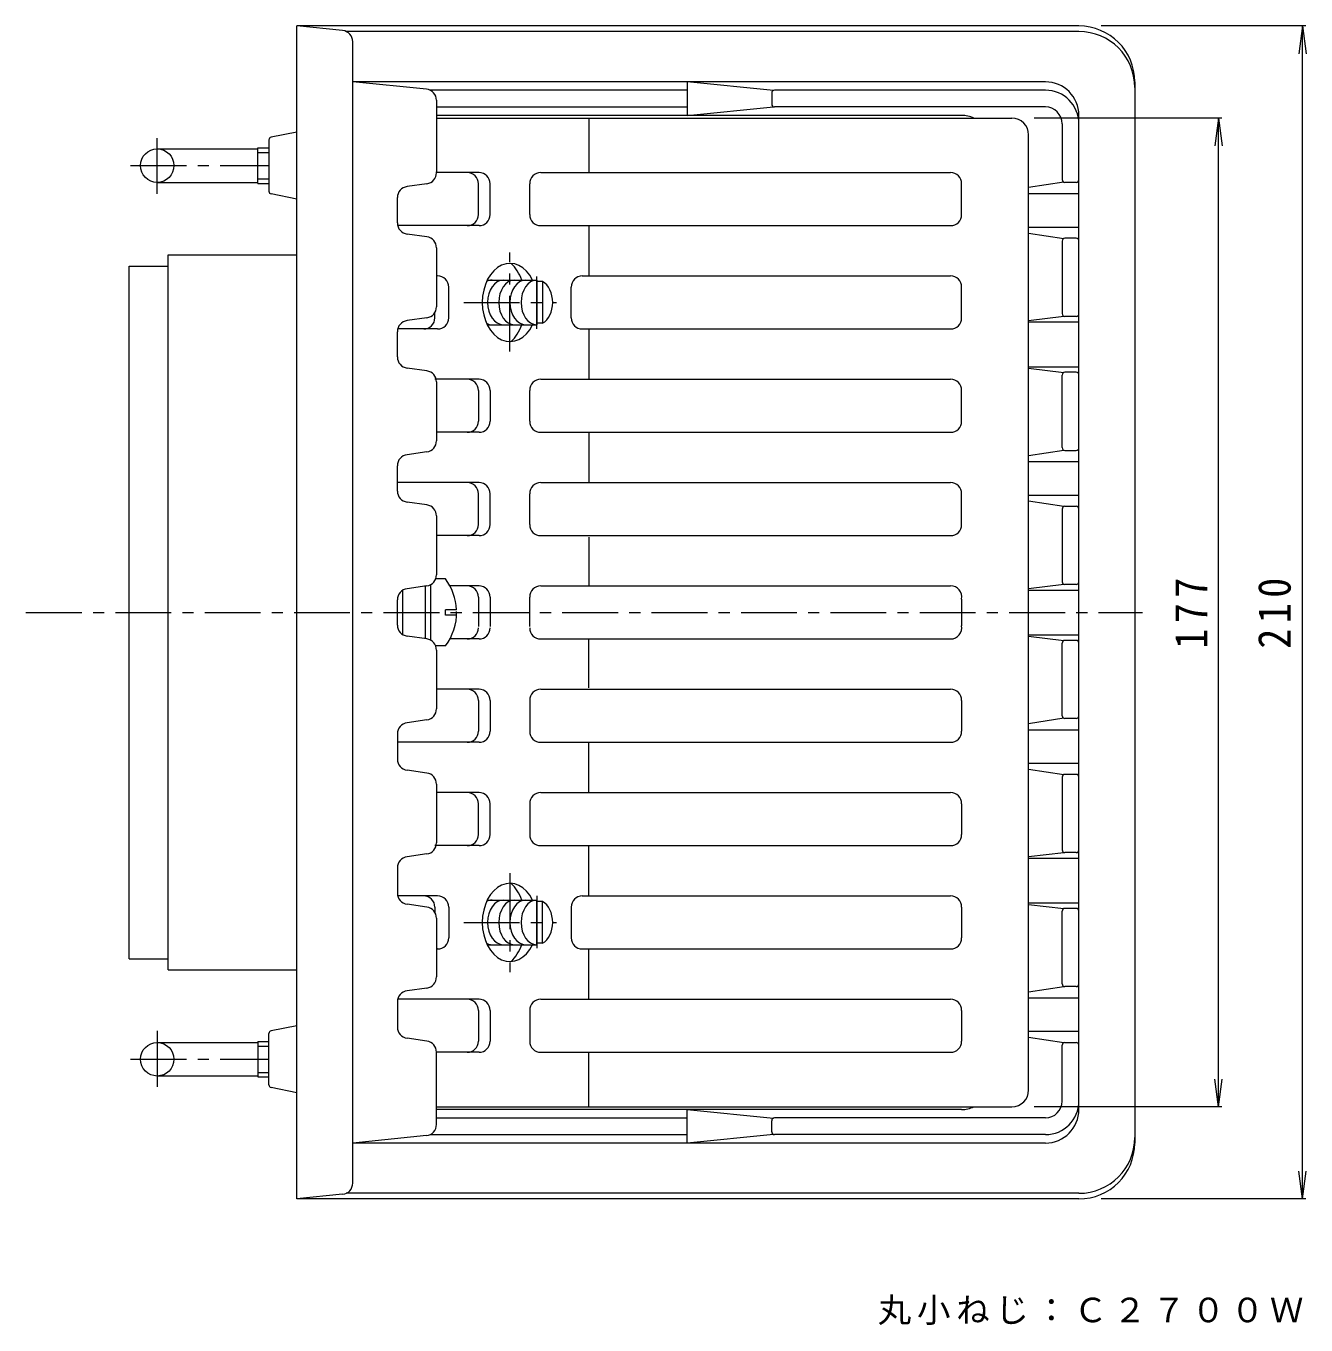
# Model space of a CAD drawing. Units: millimetres, scale not verified. Extents: x -168 to 196, y -274 to 258.
# Drawn here: x -119.2 to 110, y 25.4 to 258 of the extents above; entities that cross this region are included whole.
import ezdxf

# ---------------------------------------------------------------- set-up
doc = ezdxf.new("R2010")
doc.units = ezdxf.units.MM
doc.header["$LTSCALE"] = 2
doc.linetypes.add('CHAIN1', pattern=[8, 5, -1, 1, -1])
for name, color, linetype, lineweight in [('0-0_通り芯', 3, 'Continuous', 9), ('0-1_躯体', 2, 'Continuous', 9), ('0-2_仕上', 6, 'Continuous', 9), ('0-4_その他', 7, 'Continuous', 9), ('0-5_寸法', 7, 'Continuous', 9)]:
    doc.layers.add(name, color=color, linetype=linetype, lineweight=lineweight)
doc.styles.add('ＭＳ ゴシック', font='')
doc.styles.get('ＭＳ ゴシック').set_extended_font_data('MS Gothic')

msp = doc.modelspace()

# ---------------------------------------------------------------- linework, layer by layer
at = {"layer": '0-0_通り芯'}
for p, q in [((69.3, 258.034), (-70.7, 258.034)), ((-70.7, 48.034), (-70.7, 258.034)), ((-62.501, 257.215), (-70.7, 258.034)), ((69.3, 257.034), (-61.849, 257.034)), ((-60.7, 50.844), (-60.7, 255.224)), ((79.3, 248.034), (79.3, 58.034)), ((-75.7, 237.625), (-75.7, 228.444)), ((-70.7, 239.034), (-75.298, 238.115)), ((-95.7, 236.034), (-77.7, 236.034)), ((-77.7, 236.209), (-75.7, 236.209)), ((-77.7, 229.859), (-77.7, 236.209)), ((-77.7, 235.394), (-75.7, 235.394)), ((-77.7, 230.674), (-75.7, 230.674)), ((-95.7, 230.034), (-77.7, 230.034)), ((-77.7, 229.859), (-75.7, 229.859)), ((-70.7, 227.034), (-75.298, 227.954)), ((-93.742, 217.034), (-70.7, 217.034)), ((-93.742, 89.034), (-93.742, 217.034)), ((-100.7, 91.034), (-100.7, 215.034)), ((-100.7, 215.034), (-93.742, 215.034)), ((-100.7, 91.034), (-93.742, 91.034)), ((-93.742, 89.034), (-70.7, 89.034)), ((-75.7, 68.444), (-75.7, 77.624)), ((-70.7, 79.034), (-75.298, 78.115)), ((-95.7, 76.035), (-77.7, 76.035)), ((-77.7, 76.21), (-75.7, 76.21)), ((-77.7, 76.21), (-77.7, 69.86)), ((-77.7, 75.394), (-75.7, 75.394)), ((-95.7, 70.035), (-77.7, 70.035)), ((-77.7, 70.674), (-75.7, 70.674)), ((-77.7, 69.86), (-75.7, 69.86)), ((-70.7, 67.034), (-75.298, 67.954)), ((-62.501, 48.854), (-70.7, 48.034)), ((69.3, 49.034), (-61.849, 49.034)), ((69.3, 48.034), (-70.7, 48.034))]:
    msp.add_line(p, q, dxfattribs=at)
at = {"layer": '0-0_通り芯', "linetype": 'CHAIN1'}
for p, q in [((-95.7, 227.973), (-95.7, 238.407)), ((-100.456, 233.034), (-75.7, 233.034)), ((-119.191, 153.034), (80.701, 153.034)), ((-95.7, 78.096), (-95.7, 67.662)), ((-100.456, 73.034), (-75.7, 73.034))]:
    msp.add_line(p, q, dxfattribs=at)
at = {"layer": '0-0_通り芯', "color": 2}
for p, q in [((-36.619, 212.534), (-27.729, 212.534)), ((-27.765, 212.534), (-27.765, 204.535)), ((-26.704, 212.262), (-27.765, 212.262)), ((-26.704, 212.262), (-26.704, 204.806)), ((-26.704, 204.806), (-27.765, 204.806)), ((-36.619, 204.534), (-27.729, 204.534)), ((-36.619, 101.534), (-27.729, 101.534)), ((-27.765, 93.535), (-27.765, 101.534)), ((-26.704, 101.262), (-27.765, 101.262)), ((-26.704, 93.807), (-26.704, 101.262)), ((-36.619, 93.534), (-27.729, 93.534)), ((-26.704, 93.807), (-27.765, 93.807))]:
    msp.add_line(p, q, dxfattribs=at)
at = {"layer": '0-0_通り芯', "color": 2, "linetype": 'CHAIN1'}
for p, q in [((-27.729, 203.801), (-27.729, 213.166)), ((-40.839, 208.534), (-24.22, 208.534)), ((-27.729, 102.268), (-27.729, 92.903)), ((-40.839, 97.534), (-24.22, 97.534))]:
    msp.add_line(p, q, dxfattribs=at)
at = {"layer": '0-0_通り芯'}
for centre in [(-95.7, 233.034), (-95.7, 73.034)]:
    msp.add_circle(centre, 3, dxfattribs=at)
for centre, radius, start, end in [((-62.7, 255.224), 2, 0, 84.28885), ((69.3, 248.034), 10, 0, 90), ((69.3, 247.034), 10, 0, 90), ((-75.2, 237.625), 0.5, 101.30937, 180), ((-75.2, 228.444), 0.5, 180, 258.69063), ((-75.2, 77.624), 0.5, 101.30937, 180), ((-75.2, 68.444), 0.5, 180, 258.69063), ((69.3, 59.034), 10, 270, 0), ((69.3, 58.034), 10, 270, 0), ((-62.7, 50.844), 2, 275.71123, 0)]:
    msp.add_arc(centre, radius, start, end, dxfattribs=at)
at = {"layer": '0-0_通り芯', "color": 2}
for centre, major_axis, start_param, end_param in [((-35.729, 208.534), (0, 4), 0.0124921, 0.3669474), ((-33.729, 208.534), (0, 4), 0.0124921, 3.1291008), ((-31.729, 208.534), (0, 4), 0.0124921, 3.1291008), ((-29.729, 208.534), (0, 4), 0.0124921, 3.1291008), ((-27.729, 208.534), (0, 4), 0.0124921, 3.1291008), ((-27.729, 208.534), (0, 4), 3.5125758, 5.9121931), ((-35.729, 208.534), (0, 4), 2.7746245, 3.1291008), ((-35.729, 97.534), (0, -4), 3.1540845, 3.5085608), ((-33.729, 97.534), (0, -4), 3.1540845, 6.2706932), ((-31.729, 97.534), (0, -4), 3.1540845, 6.2706932), ((-29.729, 97.534), (0, -4), 3.1540845, 6.2706932), ((-27.729, 97.534), (0, -4), 3.1540845, 6.2706932), ((-27.729, 97.534), (0, -4), 0.3709922, 2.7706095), ((-35.729, 97.534), (0, -4), 5.9162379, 6.2706932)]:
    msp.add_ellipse(centre, major_axis=major_axis, ratio=0.707, start_param=start_param, end_param=end_param, dxfattribs=at)
at = {"layer": '0-1_躯体'}
for p, q in [((-47.501, 246.715), (-60.7, 248.034)), ((63.3, 248.034), (-60.7, 248.034)), ((-0.809, 248.034), (-0.809, 242.034)), ((14.624, 246.502), (-0.809, 248.034)), ((-0.809, 246.534), (-46.849, 246.534)), ((-45.7, 244.724), (-45.7, 231.769)), ((14.3, 246.034), (14.3, 244.034)), ((63.3, 246.534), (14.8, 246.534)), ((-45.7, 243.534), (-0.809, 243.534)), ((48.301, 242.034), (-45.7, 242.034)), ((-0.809, 242.034), (14.624, 243.567)), ((63.3, 243.534), (14.8, 243.534)), ((69.3, 64.034), (69.3, 242.034)), ((66.3, 240.534), (66.3, 230.534)), ((-47.417, 229.789), (-50.982, 229.28)), ((66.593, 230.08), (60.301, 229.111)), ((60.301, 228.035), (69.3, 228.035)), ((68.8, 230.035), (66.8, 230.035)), ((-52.7, 222.769), (-52.7, 227.3)), ((60.301, 222.035), (69.3, 222.035)), ((60.301, 220.958), (66.593, 219.989)), ((-47.417, 220.28), (-50.982, 220.789)), ((66.3, 219.534), (66.3, 206.534)), ((68.8, 220.035), (66.8, 220.035)), ((-45.7, 218.3), (-45.7, 207.769)), ((-47.417, 205.789), (-50.982, 205.28)), ((60.301, 205.309), (66.611, 206.072)), ((60.301, 205.035), (69.3, 205.035)), ((68.8, 206.034), (66.8, 206.034)), ((-52.7, 198.769), (-52.7, 203.3)), ((-47.417, 196.28), (-50.982, 196.789)), ((60.301, 197.034), (69.3, 197.034)), ((60.301, 196.76), (66.611, 195.997)), ((66.3, 182.535), (66.3, 195.534)), ((68.8, 196.034), (66.8, 196.034)), ((-45.7, 194.3), (-45.7, 183.769)), ((-47.417, 181.789), (-50.982, 181.28)), ((60.301, 181.111), (66.593, 182.08)), ((66.8, 182.034), (68.8, 182.034)), ((-52.7, 174.769), (-52.7, 179.3)), ((60.301, 180.034), (69.3, 180.034)), ((-47.417, 172.28), (-50.982, 172.789)), ((60.301, 174.034), (69.3, 174.034)), ((66.593, 171.989), (60.301, 172.957)), ((-45.7, 170.3), (-45.7, 159.769)), ((66.3, 171.535), (66.3, 158.534)), ((66.8, 172.034), (68.8, 172.034)), ((-47.417, 157.789), (-50.982, 157.28)), ((60.301, 157.309), (66.611, 158.072)), ((60.301, 157.034), (69.3, 157.034)), ((68.8, 158.034), (66.8, 158.034)), ((-52.7, 150.769), (-52.7, 155.3)), ((60.301, 149.034), (69.3, 149.034)), ((-47.417, 148.28), (-50.982, 148.789)), ((60.301, 148.76), (66.611, 147.997)), ((66.3, 134.534), (66.3, 147.534)), ((68.8, 148.034), (66.8, 148.034)), ((-45.7, 146.3), (-45.7, 135.769)), ((-47.417, 133.789), (-50.982, 133.28)), ((66.593, 134.08), (60.301, 133.111)), ((68.8, 134.034), (66.8, 134.034)), ((-52.7, 131.3), (-52.7, 126.769)), ((60.301, 132.034), (69.3, 132.034)), ((60.301, 126.034), (69.3, 126.034)), ((-47.417, 124.28), (-50.982, 124.789)), ((60.301, 124.958), (66.593, 123.989)), ((66.3, 123.534), (66.3, 110.534)), ((68.8, 124.034), (66.8, 124.034)), ((-45.7, 122.3), (-45.7, 111.769)), ((-47.417, 109.789), (-50.982, 109.28)), ((60.301, 109.309), (66.611, 110.072)), ((68.8, 110.034), (66.8, 110.034)), ((-52.7, 107.3), (-52.7, 102.769)), ((60.301, 109.034), (69.3, 109.034)), ((-47.417, 100.28), (-50.982, 100.789)), ((60.301, 101.034), (69.3, 101.034)), ((60.301, 100.76), (66.611, 99.997)), ((68.8, 100.034), (66.8, 100.034)), ((-45.7, 98.3), (-45.7, 87.769)), ((66.3, 86.534), (66.3, 99.534)), ((60.301, 85.111), (66.593, 86.079)), ((-47.417, 85.789), (-50.982, 85.28)), ((60.301, 84.034), (69.3, 84.034)), ((68.8, 86.034), (66.8, 86.034)), ((-52.7, 83.3), (-52.7, 78.769)), ((-47.417, 76.28), (-50.982, 76.789)), ((60.301, 78.034), (69.3, 78.034)), ((66.593, 75.989), (60.301, 76.957)), ((66.3, 65.534), (66.3, 75.534)), ((66.8, 76.034), (68.8, 76.034)), ((-45.7, 61.344), (-45.7, 74.3)), ((48.301, 64.034), (-45.7, 64.034)), ((-0.809, 58.034), (-0.809, 64.034)), ((-0.809, 64.034), (14.624, 62.502)), ((-45.7, 62.534), (-0.809, 62.534)), ((14.3, 60.034), (14.3, 62.034)), ((63.3, 62.534), (14.8, 62.534)), ((-47.501, 59.354), (-60.7, 58.034)), ((-46.849, 59.534), (-0.809, 59.534)), ((14.624, 59.567), (-0.809, 58.034)), ((63.3, 59.534), (14.8, 59.534)), ((63.3, 58.034), (-60.7, 58.034))]:
    msp.add_line(p, q, dxfattribs=at)
for centre, radius, start, end in [((-47.7, 244.724), 2, 0, 84.2887), ((63.3, 242.034), 6, 0, 90), ((14.8, 246.034), 0.5, 90, 180), ((63.3, 240.534), 6, 0, 90), ((14.8, 244.034), 0.5, 180, 270), ((48.301, 237.034), 5, 64.15785, 90), ((63.3, 240.534), 3, 0, 90), ((-47.7, 231.769), 2, 278.13, 0), ((66.8, 230.534), 0.5, 180, 270), ((68.8, 230.534), 0.5, 270, 0), ((-50.7, 227.3), 2, 98.13, 180), ((-50.7, 222.769), 2, 180, 261.87), ((-47.7, 218.3), 2, 0, 81.87), ((66.8, 219.534), 0.5, 90, 180), ((68.8, 219.534), 0.5, 0, 90), ((-47.7, 207.769), 2, 278.1286, 0), ((-50.7, 203.3), 2, 98.13, 180), ((66.8, 206.534), 0.5, 180, 270), ((68.8, 206.534), 0.5, 270, 0), ((-50.7, 198.769), 2, 180, 261.87), ((-47.7, 194.3), 2, 0, 81.86929), ((66.8, 195.534), 0.5, 90, 180), ((68.8, 195.534), 0.5, 0, 90), ((-47.7, 183.769), 2, 278.13, 0), ((66.8, 182.535), 0.5, 180, 270), ((68.8, 182.535), 0.5, 270, 0), ((-50.7, 179.3), 2, 98.13, 180), ((-50.7, 174.769), 2, 180, 261.87), ((-47.7, 170.3), 2, 0, 81.87), ((66.8, 171.535), 0.5, 90, 180), ((68.8, 171.535), 0.5, 0, 90), ((-47.7, 159.769), 2, 278.13, 0), ((66.8, 158.534), 0.5, 180, 270), ((68.8, 158.534), 0.5, 270, 0), ((-50.7, 155.3), 2, 98.13, 180), ((-50.7, 150.769), 2, 180, 261.87), ((-47.7, 146.3), 2, 0, 81.87), ((66.8, 147.534), 0.5, 90, 180), ((68.8, 147.534), 0.5, 0, 90), ((-47.7, 135.769), 2, 278.13, 0), ((-50.7, 131.3), 2, 98.13, 180), ((66.8, 134.534), 0.5, 180, 270), ((68.8, 134.534), 0.5, 270, 0), ((-50.7, 126.769), 2, 180, 261.87), ((-47.7, 122.3), 2, 0, 81.87), ((66.8, 123.534), 0.5, 90, 180), ((68.8, 123.534), 0.5, 0, 90), ((-47.7, 111.769), 2, 278.1308, 0), ((66.8, 110.534), 0.5, 180, 270), ((68.8, 110.534), 0.5, 270, 0), ((-50.7, 107.3), 2, 98.13, 180), ((-50.7, 102.769), 2, 180, 261.87), ((-47.7, 98.3), 2, 0, 81.8714), ((66.8, 99.534), 0.5, 90, 180), ((68.8, 99.534), 0.5, 0, 90), ((-47.7, 87.769), 2, 278.13, 0), ((66.8, 86.534), 0.5, 180, 270), ((68.8, 86.534), 0.5, 270, 0), ((-50.7, 83.3), 2, 98.13, 180), ((-50.7, 78.769), 2, 180, 261.87), ((-47.7, 74.3), 2, 0, 81.87), ((66.8, 75.534), 0.5, 90, 180), ((68.8, 75.534), 0.5, 0, 90), ((63.3, 65.534), 6, 270, 0), ((63.3, 65.534), 3, 270, 0), ((48.301, 69.034), 5, 270, 295.84215), ((63.3, 64.034), 6, 270, 0), ((-47.7, 61.344), 2, 275.71123, 0), ((14.8, 62.034), 0.5, 90, 180), ((14.8, 60.034), 0.5, 180, 270)]:
    msp.add_arc(centre, radius, start, end, dxfattribs=at)
at = {"layer": '0-2_仕上'}
for p, q in [((-45.7, 241.534), (57.301, 241.534)), ((-18.415, 241.534), (-18.415, 231.785)), ((60.301, 67.534), (60.301, 238.534)), ((-38.093, 231.785), (-45.823, 231.785)), ((-27.022, 231.785), (46.301, 231.785)), ((-38.214, 224.284), (-38.214, 229.785)), ((-36.093, 224.284), (-36.093, 229.785)), ((-29.022, 224.284), (-29.022, 229.785)), ((48.301, 224.284), (48.301, 229.785)), ((-38.093, 222.284), (-52.645, 222.284)), ((-27.022, 222.284), (46.301, 222.284)), ((-18.415, 222.284), (-18.415, 213.284)), ((-45.517, 213.284), (-45.7, 213.284)), ((-19.597, 213.284), (46.301, 213.284)), ((-43.517, 205.784), (-43.517, 211.284)), ((-21.597, 205.784), (-21.597, 211.284)), ((48.301, 205.784), (48.301, 211.284)), ((-45.992, 205.784), (-45.992, 206.727)), ((-45.517, 203.784), (-52.7, 203.784)), ((-19.597, 203.784), (46.301, 203.784)), ((-18.415, 203.784), (-18.415, 194.784)), ((-38.093, 194.784), (-46.021, 194.784)), ((-27.022, 194.784), (46.301, 194.784)), ((-38.214, 192.784), (-38.214, 187.284)), ((-36.093, 192.784), (-36.093, 187.284)), ((-29.022, 187.284), (-29.022, 192.784)), ((48.301, 187.284), (48.301, 192.784)), ((-38.093, 185.284), (-45.7, 185.284)), ((-27.022, 185.284), (46.301, 185.284)), ((-18.415, 185.284), (-18.415, 176.284)), ((-38.093, 176.284), (-52.7, 176.284)), ((-27.022, 176.284), (46.301, 176.284)), ((-38.214, 168.784), (-38.214, 174.284)), ((-36.093, 168.784), (-36.093, 174.284)), ((-29.022, 168.784), (-29.022, 174.284)), ((48.301, 168.784), (48.301, 174.284)), ((-38.093, 166.784), (-45.7, 166.784)), ((-27.022, 166.784), (46.301, 166.784)), ((-18.415, 166.534), (-18.415, 157.784)), ((-51.7, 149.037), (-51.7, 157.032)), ((-47.7, 148.32), (-47.7, 157.749)), ((-38.093, 157.784), (-43.3, 157.784)), ((-27.022, 157.784), (46.333, 157.784)), ((-38.214, 155.784), (-38.214, 150.534)), ((-36.093, 155.784), (-36.093, 150.534)), ((-29.022, 150.534), (-29.022, 155.784)), ((48.301, 155.427), (48.301, 150.642)), ((-38.093, 148.284), (-43.3, 148.284)), ((-27.022, 148.284), (46.333, 148.284)), ((-18.415, 139.534), (-18.415, 148.284)), ((-38.093, 139.284), (-45.7, 139.284)), ((-38.214, 137.284), (-38.214, 131.784)), ((-36.093, 137.284), (-36.093, 131.784)), ((-29.022, 137.284), (-29.022, 131.784)), ((-27.022, 139.284), (46.301, 139.284)), ((48.301, 137.284), (48.301, 131.784)), ((-38.093, 129.784), (-52.7, 129.784)), ((-27.022, 129.784), (46.301, 129.784)), ((-18.415, 120.784), (-18.415, 129.784)), ((-38.093, 120.784), (-45.7, 120.784)), ((-38.214, 113.284), (-38.214, 118.784)), ((-36.093, 113.284), (-36.093, 118.784)), ((-29.022, 118.784), (-29.022, 113.284)), ((-27.022, 120.784), (46.301, 120.784)), ((48.301, 118.784), (48.301, 113.284)), ((-38.093, 111.284), (-46.021, 111.284)), ((-27.022, 111.284), (46.301, 111.284)), ((-18.415, 102.284), (-18.415, 111.284)), ((-45.517, 102.284), (-52.64, 102.284)), ((-45.992, 100.284), (-45.992, 99.342)), ((-43.517, 100.284), (-43.517, 94.784)), ((-21.597, 100.284), (-21.597, 94.784)), ((-19.597, 102.284), (46.301, 102.284)), ((48.301, 100.284), (48.301, 94.784)), ((-45.517, 92.784), (-45.7, 92.784)), ((-19.597, 92.784), (46.301, 92.784)), ((-18.415, 83.784), (-18.415, 92.784)), ((-38.093, 83.784), (-52.64, 83.784)), ((-27.022, 83.784), (46.301, 83.784)), ((-38.214, 81.784), (-38.214, 76.284)), ((-36.093, 81.784), (-36.093, 76.284)), ((-29.022, 81.784), (-29.022, 76.284)), ((48.301, 81.784), (48.301, 76.284)), ((-38.093, 74.284), (-45.823, 74.284)), ((-27.022, 74.284), (46.301, 74.284)), ((-18.415, 64.534), (-18.415, 74.284)), ((-45.7, 64.534), (57.301, 64.534))]:
    msp.add_line(p, q, dxfattribs=at)
at = {"layer": '0-2_仕上', "linetype": 'CHAIN1'}
for p, q in [((-32.557, 199.727), (-32.557, 217.47)), ((-32.557, 106.342), (-32.557, 88.599))]:
    msp.add_line(p, q, dxfattribs=at)
at = {"layer": '0-2_仕上', "color": 4}
for p, q in [((-44.099, 159.034), (-45.839, 159.034)), ((-46.7, 148.032), (-46.7, 158.037)), ((-44.099, 152.555), (-44.099, 153.513)), ((-42.111, 153.513), (-44.099, 153.513)), ((-42.111, 152.555), (-44.099, 152.555)), ((-44.099, 147.035), (-45.839, 147.035))]:
    msp.add_line(p, q, dxfattribs=at)
at = {"layer": '0-2_仕上'}
for centre, radius, start, end in [((57.301, 238.534), 3, 0, 90), ((-40.214, 229.785), 2, 0, 90), ((-38.093, 229.785), 2, 0, 90), ((-27.022, 229.785), 2, 90, 180), ((46.301, 229.785), 2, 0, 90), ((-40.214, 224.284), 2, 270, 0), ((-38.093, 224.284), 2, 270, 0), ((-27.022, 224.284), 2, 180, 270), ((46.301, 224.284), 2, 270, 0), ((-45.517, 211.284), 2, 0, 90), ((-19.597, 211.284), 2, 90, 180), ((46.301, 211.284), 2, 0, 90), ((-47.992, 205.784), 2, 270, 0), ((-45.517, 205.784), 2, 270, 0), ((-19.597, 205.784), 2, 180, 270), ((46.301, 205.784), 2, 270, 0), ((-40.214, 192.784), 2, 0, 90), ((-38.093, 192.784), 2, 0, 90), ((-27.022, 192.784), 2, 90, 180), ((46.301, 192.784), 2, 0, 90), ((-40.214, 187.284), 2, 270, 0), ((-38.093, 187.284), 2, 270, 0), ((-27.022, 187.284), 2, 180, 270), ((46.301, 187.284), 2, 270, 0), ((-40.214, 174.284), 2, 0, 90), ((-38.093, 174.284), 2, 0, 90), ((-27.022, 174.284), 2, 90, 180), ((46.301, 174.284), 2, 0, 90), ((-40.214, 168.784), 2, 270, 0), ((-38.093, 168.784), 2, 270, 0), ((-27.022, 168.784), 2, 180, 270), ((46.301, 168.784), 2, 270, 0), ((-40.214, 155.784), 2, 0, 90), ((-38.093, 155.784), 2, 0, 90), ((-27.022, 155.784), 2, 90, 180), ((46.333, 155.784), 2, 349.71368, 90), ((-40.214, 150.284), 2, 270, 0), ((-38.093, 150.284), 2, 270, 0), ((-27.022, 150.284), 2, 180, 270), ((46.333, 150.284), 2, 270, 10.28632), ((-40.214, 137.284), 2, 0, 90), ((-38.093, 137.284), 2, 0, 90), ((-27.022, 137.284), 2, 90, 180), ((46.301, 137.284), 2, 0, 90), ((-40.214, 131.784), 2, 270, 0), ((-38.093, 131.784), 2, 270, 0), ((-27.022, 131.784), 2, 180, 270), ((46.301, 131.784), 2, 270, 0), ((-40.214, 118.784), 2, 0, 90), ((-38.093, 118.784), 2, 0, 90), ((-27.022, 118.784), 2, 90, 180), ((46.301, 118.784), 2, 0, 90), ((-40.214, 113.284), 2, 270, 0), ((-38.093, 113.284), 2, 270, 0), ((-27.022, 113.284), 2, 180, 270), ((46.301, 113.284), 2, 270, 0), ((-47.992, 100.284), 2, 0, 90), ((-45.517, 100.284), 2, 0, 90), ((-19.597, 100.284), 2, 90, 180), ((46.301, 100.284), 2, 0, 90), ((-45.517, 94.784), 2, 270, 0), ((-19.597, 94.784), 2, 180, 270), ((46.301, 94.784), 2, 270, 0), ((-40.214, 81.784), 2, 0, 90), ((-38.093, 81.784), 2, 0, 90), ((-27.022, 81.784), 2, 90, 180), ((46.301, 81.784), 2, 0, 90), ((-40.214, 76.284), 2, 270, 0), ((-38.093, 76.284), 2, 270, 0), ((-27.022, 76.284), 2, 180, 270), ((46.301, 76.284), 2, 270, 0), ((57.301, 67.534), 3, 270, 0)]:
    msp.add_arc(centre, radius, start, end, dxfattribs=at)
at = {"layer": '0-2_仕上', "color": 4}
for start, end in [(2.74562, 36.86987), (323.13013, 0.86411)]:
    msp.add_arc((-52.099, 153.034), 10, start, end, dxfattribs=at)
at = {"layer": '0-2_仕上'}
for centre, major_axis, start_param, end_param in [((-32.557, 208.534), (0, 7), 5.3206313, 10.3873232), ((-35.739, 208.534), (0, 8.5), 5.2023411, 5.6783428), ((-35.739, 208.534), (0, 8.5), 3.746432, 4.2224297), ((-32.557, 97.534), (0, -7), 2.1790474, 7.2457393), ((-35.739, 97.534), (0, -8.5), 2.0607556, 2.5367533), ((-35.739, 97.534), (0, -8.5), 0.6048425, 1.0808442)]:
    msp.add_ellipse(centre, major_axis=major_axis, ratio=0.7071, start_param=start_param, end_param=end_param, dxfattribs=at)
at = {"layer": '0-4_その他'}
for p, q in [((109.9, 258.034), (73.3, 258.034)), ((109.3, 258.034), (108.648, 253.077)), ((109.3, 48.034), (109.3, 258.034)), ((109.3, 258.034), (109.953, 253.077)), ((94.9, 241.534), (61.301, 241.534)), ((94.3, 241.534), (93.648, 236.577)), ((94.3, 64.534), (94.3, 241.534)), ((94.3, 241.534), (94.953, 236.577)), ((94.3, 64.534), (93.648, 69.492)), ((94.3, 64.534), (94.953, 69.492)), ((94.9, 64.534), (61.301, 64.534)), ((109.3, 48.034), (108.648, 52.992)), ((109.3, 48.034), (109.953, 52.992)), ((109.9, 48.034), (73.3, 48.034))]:
    msp.add_line(p, q, dxfattribs=at)

# ---------------------------------------------------------------- texts
at = {"layer": '0-4_その他', "color": 2, "char_height": 5.865, "attachment_point": 7, "rotation": 90, "style": 'ＭＳ ゴシック'}
for s, insert in [('\\T1.27;\\W0.9;177', (92.3, 146.534)), ('\\T1.27;\\W0.9;210', (107.3, 146.534))]:
    msp.add_mtext(s, dxfattribs=dict(at, insert=insert))
at = {"layer": '0-5_寸法', "insert": (33.284, 25.449), "char_height": 4.399, "attachment_point": 7, "style": 'ＭＳ ゴシック'}
msp.add_mtext('\\T1.17;丸小ねじ：Ｃ２７００Ｗ', dxfattribs=at)

doc.saveas('drawing.dxf')
